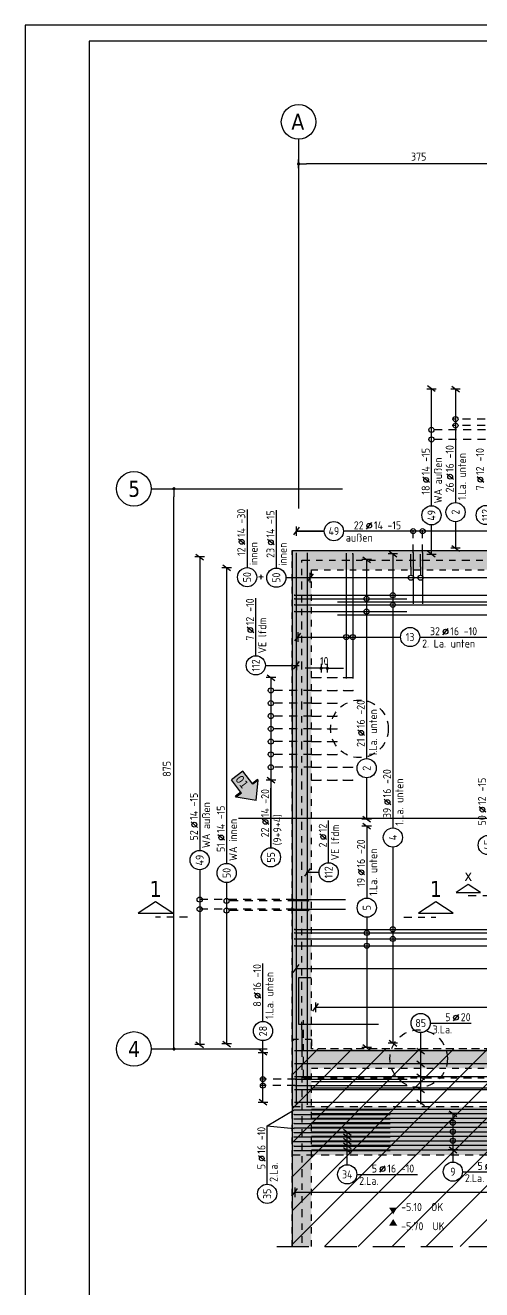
# Model space of a CAD drawing. Extents: x -45 to 98, y -32 to 51.
# Drawn here: x 0 to 7.13, y 24.8 to 44.55 of the extents above; entities that cross this region are included whole.
import ezdxf
from ezdxf.enums import TextEntityAlignment as Align

# ---------------------------------------------------------------- set-up
doc = ezdxf.new("R2010")
doc.units = 0
doc.header["$LTSCALE"] = 0.5
for name, pattern in [('AUSGEZOGEN', [1000.01, 1000, 0.01]), ('DASHDOTSMALL', [1.05, 0.5, -0.25, 0.05, -0.25]), ('DIVIDE2', [0.625, 0.25, -0.125, 0, -0.125, 0, -0.125]), ('DOT', [0.175, 0.05, -0.125]), ('GESTRICHELTX2', [1.5, 1, -0.5]), ('HIDDEN2', [0.187, 0.125, -0.062]), ('STRICHPUNKT2', [0.55, 0.25, -0.125, 0.05, -0.125]), ('VERDECKT', [0.375, 0.25, -0.125])]:
    doc.linetypes.add(name, pattern=pattern)
for name, color, linetype in [('2.UG', 7, 'Continuous'), ('ACHSEN', 7, 'Continuous'), ('AFB', 7, 'Continuous'), ('AFU', 7, 'Continuous'), ('BETON', 7, 'Continuous'), ('DRUEBER', 7, 'Continuous'), ('grau_hell', 7, 'Continuous'), ('Gründungspfähle', 7, 'Continuous'), ('HILFE', 7, 'Continuous'), ('INDEX', 7, 'Continuous'), ('koten', 7, 'Continuous'), ('MASSE', 7, 'Continuous'), ('OBJEKT', 7, 'Continuous'), ('RAHMEN', 7, 'Continuous'), ('RND', 7, 'Continuous'), ('RND-1', 7, 'Continuous'), ('SCHNITTE', 7, 'Continuous'), ('SCHRAFF', 7, 'Continuous'), ('TEXT', 7, 'Continuous'), ('VERDECKT', 7, 'Continuous'), ('Versprung oberseitig', 7, 'Continuous')]:
    doc.layers.add(name, color=color, linetype=linetype)
doc.layers.add('NOPLOT', color=7, linetype='Continuous', plot=False)
doc.styles.add('helv', font='tahoma.ttf')
doc.styles.add('txt', font='isocp.shx')
doc.dimstyles.new('DOT_I', dxfattribs={"dimscale": 0.5, "dimtxt": 0.25, "dimasz": 0.25, "dimexe": 0.1, "dimexo": 0.3, "dimgap": 0.1, "dimtad": 1, "dimdec": 3, "dimzin": 3, "dimtxsty": 'txt', "dimblk": 'DOT', "dimblk1": 'DOT', "dimblk2": 'DOT', "dimsah": 1, "dimcen": 0.1, "dimse1": 1, "dimse2": 1, "dimazin": 0, "dimtfac": 1, "dimtdec": 4, "dimtix": 1, "dimtmove": 2, "dimatfit": 3, "dimfxl": 0, "dimtvp": 1, "dimtolj": 1, "dimtzin": 0, "dimarcsym": 0})

# ---------------------------------------------------------------- blocks, each defined once
blk = doc.blocks.new('DOT')
at = {"layer": 'MASSE', "color": 7, "linetype": 'Continuous'}
for p, q in [((0, 0), (-1, 0)), ((0, 0.54), (0, -0.54))]:
    blk.add_line(p, q, dxfattribs=at)
at = {"layer": 'MASSE', "color": 7, "linetype": 'Continuous', "const_width": 0.2}
blk.add_lwpolyline([(-0.1, 0, 1), (0.1, 0, 1)], format="xyb", close=True, dxfattribs=at)
blk = doc.blocks.new('*D15')
at = {"layer": 'Defpoints', "color": 0, "linetype": 'AUSGEZOGEN', "transparency": 16777216}
for p in [(4.27, 42.386), (4.27, 42.386), (8.02, 42.386)]:
    blk.add_point(p, dxfattribs=at)
at = {"layer": 'MASSE', "color": 0, "linetype": 'AUSGEZOGEN', "lineweight": -2, "transparency": 16777216}
blk.add_line((7.895, 42.386), (4.395, 42.386), dxfattribs=at)
at = {"layer": 'MASSE', "color": 0, "linetype": 'AUSGEZOGEN', "lineweight": -2, "transparency": 16777216, "xscale": 0.125, "yscale": 0.125, "zscale": 0.125, "rotation": 180}
blk.add_blockref('DOT', (4.27, 42.386), dxfattribs=at)
at = {"layer": 'MASSE', "color": 0, "linetype": 'AUSGEZOGEN', "lineweight": -2, "transparency": 16777216, "xscale": 0.125, "yscale": 0.125, "zscale": 0.125}
blk.add_blockref('DOT', (8.02, 42.386), dxfattribs=at)
at = {"layer": 'MASSE', "color": 0, "linetype": 'AUSGEZOGEN', "transparency": 16777216, "insert": (6.145, 42.499), "char_height": 0.125, "attachment_point": 5, "style": 'txt'}
blk.add_mtext('\\A1;375', dxfattribs=at)
blk = doc.blocks.new('*D21')
at = {"layer": 'Defpoints', "color": 0, "linetype": 'AUSGEZOGEN', "transparency": 16777216}
for p in [(2.323, 37.312), (2.323, 37.312), (2.323, 28.562)]:
    blk.add_point(p, dxfattribs=at)
at = {"layer": 'MASSE', "color": 0, "linetype": 'AUSGEZOGEN', "lineweight": -2, "transparency": 16777216}
blk.add_line((2.323, 28.687), (2.323, 37.187), dxfattribs=at)
at = {"layer": 'MASSE', "color": 0, "linetype": 'AUSGEZOGEN', "lineweight": -2, "transparency": 16777216, "xscale": 0.125, "yscale": 0.125, "zscale": 0.125}
for p, rotation in [((2.323, 37.312), 90), ((2.323, 28.562), 270)]:
    blk.add_blockref('DOT', p, dxfattribs=dict(at, rotation=rotation))
at = {"layer": 'MASSE', "color": 0, "linetype": 'AUSGEZOGEN', "transparency": 16777216, "insert": (2.21, 32.937), "char_height": 0.125, "attachment_point": 5, "rotation": 90, "style": 'txt'}
blk.add_mtext('\\A1;875', dxfattribs=at)
blk = doc.blocks.new('lei_gre')
at = {"layer": 'RND', "color": 7, "linetype": 'Continuous'}
for p, q in [((-0.09, -0.12), (0.09, 0.12)), ((0, 0.15), (0, -0.15))]:
    blk.add_line(p, q, dxfattribs=at)
blk = doc.blocks.new('RND_LEI')
at = {"layer": 'RND', "color": 7, "linetype": 'Continuous'}
blk.add_line((1.022, 0.066), (1.19, 0.27), dxfattribs=at)
for centre, radius in [((0, 0), 0.3), ((1.106, 0.168), 0.075)]:
    blk.add_circle(centre, radius, dxfattribs=at)
at = {"layer": 'RND', "color": 7, "linetype": 'Continuous', "style": 'txt'}
blk.add_attdef('POSL', text='', height=0.25, dxfattribs=at).set_placement((0, 0), align=Align.MIDDLE)
blk.add_attdef('ANZ', text='', height=0.25, dxfattribs=at).set_placement((0.931, 0.057), align=Align.RIGHT)
for tag, p in [('DUM', (1.253, 0.057)), ('ABSTD', (1.674, 0.057)), ('POSTXT', (0.374, -0.327))]:
    blk.add_attdef(tag, p, '', height=0.25, dxfattribs=at)
blk = doc.blocks.new('*D45')
at = {"layer": 'Defpoints', "color": 0, "linetype": 'AUSGEZOGEN', "transparency": 16777216}
for p in [(4.62, 34.508), (4.62, 34.508), (4.72, 34.508)]:
    blk.add_point(p, dxfattribs=at)
at = {"layer": 'MASSE', "color": 0, "linetype": 'AUSGEZOGEN', "lineweight": -2, "transparency": 16777216}
for p, q in [((4.495, 34.508), (4.37, 34.508)), ((4.72, 34.508), (4.62, 34.508)), ((4.845, 34.508), (4.97, 34.508))]:
    blk.add_line(p, q, dxfattribs=at)
at = {"layer": 'MASSE', "color": 0, "linetype": 'AUSGEZOGEN', "lineweight": -2, "transparency": 16777216, "xscale": 0.125, "yscale": 0.125, "zscale": 0.125}
blk.add_blockref('DOT', (4.62, 34.508), dxfattribs=at)
at = {"layer": 'MASSE', "color": 0, "linetype": 'AUSGEZOGEN', "lineweight": -2, "transparency": 16777216, "xscale": 0.125, "yscale": 0.125, "zscale": 0.125, "rotation": 180}
blk.add_blockref('DOT', (4.72, 34.508), dxfattribs=at)
at = {"layer": 'MASSE', "color": 0, "linetype": 'AUSGEZOGEN', "transparency": 16777216, "insert": (4.67, 34.621), "char_height": 0.125, "attachment_point": 5, "style": 'txt'}
blk.add_mtext('\\A1;10', dxfattribs=at)
blk = doc.blocks.new('okrd_o')
at = {"layer": 'koten', "color": 7, "linetype": 'Continuous'}
blk.add_solid([(-0.125, 0.202), (0.125, 0.202), (0, 0)], dxfattribs=at)
at = {"layer": 'koten', "style": 'txt'}
blk.add_attdef('OKRD', (0.25, 0.1), '', height=0.25, dxfattribs=at)
blk = doc.blocks.new('okrd_u')
at = {"layer": 'koten', "color": 7, "linetype": 'Continuous'}
blk.add_solid([(-0.125, -0.202), (0.125, -0.202), (0, 0)], dxfattribs=at)
at = {"layer": 'koten', "style": 'txt'}
blk.add_attdef('OKRD', (0.25, -0.35), '', height=0.25, dxfattribs=at)
blk = doc.blocks.new('SCHN-1')
at = {"layer": 'SCHNITTE', "color": 5, "linetype": 'Continuous'}
blk.add_lwpolyline([(0.54, 0.125), (0, 0.485), (-0.54, 0.125)], close=True, dxfattribs=at)
at = {"layer": 'SCHNITTE', "color": 6, "linetype": 'Continuous', "style": 'helv'}
blk.add_attdef('SCHN-1', text='', height=0.5, dxfattribs=at).set_placement((0, 0.635), align=Align.CENTER)
blk = doc.blocks.new('A0-38-5')
at = {"layer": 'RAHMEN'}
for p, q in [((156.9, 89.1), (0, 89.1)), ((0, 89.1), (0, 0))]:
    blk.add_line(p, q, dxfattribs=at)
at = {"layer": 'RAHMEN', "color": 5}
for p, q in [((156.4, 88.6), (2, 88.6)), ((2, 88.6), (2, 0.5))]:
    blk.add_line(p, q, dxfattribs=at)
blk = doc.blocks.new('SCHN-2')
at = {"layer": 'SCHNITTE', "color": 6, "linetype": 'Continuous'}
blk.add_lwpolyline([(0.378, 0.088), (0, 0.34), (-0.378, 0.088)], close=True, dxfattribs=at)
at = {"layer": 'SCHNITTE', "color": 1, "linetype": 'DASHDOTSMALL', "style": 'helv'}
blk.add_attdef('SCHN-2', text='', height=0.35, dxfattribs=at).set_placement((0, 0.45), align=Align.CENTER)
blk = doc.blocks.new('hin_ind5')
at = {"layer": 'grau_hell', "linetype": 'AUSGEZOGEN'}
h = blk.add_hatch(color=9, dxfattribs=at)
h.dxf.hatch_style = 2
h.paths.add_polyline_path([(0, 0), (0.619, -0.577), (0.619, -0.3), (1.306, -0.3), (1.306, 0.3), (0.619, 0.3), (0.619, 0.577)])
h.paths.add_polyline_path([(0.34, -0.274), (1.311, -0.274), (1.311, 0.274), (0.34, 0.274)], flags=9)
at = {"layer": 'OBJEKT', "linetype": 'AUSGEZOGEN'}
for points in [[(0.619, 0.3), (0.66, 0.3), (0.66, 0.577), (0.619, 0.577)], [(0.619, -0.577), (0.66, -0.577), (0.66, -0.3), (0.619, -0.3)]]:
    blk.add_hatch(color=1, dxfattribs=at).paths.add_polyline_path(points)
at = {"layer": 'OBJEKT', "color": 1, "linetype": 'AUSGEZOGEN'}
for p, q in [((0, 0), (0.619, 0.577)), ((0.619, 0.577), (0.619, 0.3)), ((0.619, 0.577), (0.66, 0.577)), ((0.66, 0.577), (0.66, 0.3)), ((0, 0), (0.619, -0.577)), ((0.619, 0.3), (1.306, 0.3)), ((1.306, 0.3), (1.306, -0.3)), ((0.619, -0.3), (0.619, -0.577)), ((0.619, -0.3), (1.306, -0.3)), ((0.66, -0.3), (0.66, -0.577))]:
    blk.add_line(p, q, dxfattribs=at)
at = {"layer": 'OBJEKT', "color": 7, "linetype": 'AUSGEZOGEN'}
blk.add_line((0.619, -0.577), (0.66, -0.577), dxfattribs=at)
at = {"layer": 'INDEX', "color": 1, "linetype": 'Continuous', "style": 'helv'}
blk.add_attdef('INDEX', text='', height=0.35, rotation=360, dxfattribs=at).set_placement((1.259, 0), align=Align.MIDDLE_RIGHT)

msp = doc.modelspace()

# ---------------------------------------------------------------- hatches: boundary and pattern name
at = {"layer": 'DRUEBER', "linetype": 'AUSGEZOGEN'}
h = msp.add_hatch(dxfattribs=at)
h.set_pattern_fill('ANSI31', color=8, scale=3, style=0, double=1)
h.set_pattern_definition([(45, (-74.4147, 568.46895), (-0.26516504, 0.26516504), [])])
h.paths.add_polyline_path([(4.1702, 25.4783), (7.8952, 25.4783), (7.8952, 28.5624), (4.4702, 28.5624), (4.4702, 28.7124), (4.1702, 28.7124)])
at = {"layer": 'grau_hell'}
h = msp.add_hatch(color=9, dxfattribs=at)
h.paths.add_polyline_path([(40.9252, 26.9074), (40.1702, 27.6624), (4.1702, 27.6624), (4.1702, 26.9074)])
h.paths.add_polyline_path([(40.1702, 27.6624), (40.9252, 26.9074), (40.9252, 28.5624), (40.1702, 28.5624)])
at = {"layer": 'SCHRAFF', "linetype": 'AUSGEZOGEN'}
h = msp.add_hatch(dxfattribs=at)
h.set_pattern_fill('DOTS', scale=0.05, double=1)
h.set_pattern_definition([(0, (-1.49329, 1.68888), (0.0396875, 0.079375), [0, -0.079375])])
h.paths.add_polyline_path([(8.1452, 36.9874), (8.8102, 36.9874), (8.8102, 37.2874), (7.6802, 37.2874), (7.6802, 38.6474), (15.1502, 38.6474), (15.1502, 37.2874), (14.9502, 37.2874), (14.9502, 36.9874), (17.5702, 36.9874), (17.5702, 33.9874), (17.8202, 33.9874), (17.8202, 36.9874), (24.1202, 36.9874), (24.1202, 33.9974), (24.3702, 33.9974), (24.3702, 36.9874), (26.9202, 36.9874), (26.9202, 38.7074), (26.6702, 38.7074), (26.6702, 37.2874), (22.2902, 37.2874), (22.2902, 40.0624), (26.6702, 40.0624), (26.6702, 39.8424), (26.9202, 39.8424), (26.9202, 40.0624), (29.1452, 40.0624), (29.1452, 39.0124), (29.3952, 39.0124), (29.3952, 40.0624), (37.9202, 40.0624), (37.9202, 37.2874), (29.3952, 37.2874), (29.3952, 37.8774), (29.1452, 37.8774), (29.1452, 36.9874), (31.6452, 36.9874), (31.6452, 36.8024), (31.8952, 36.8024), (31.8952, 36.9874), (39.8702, 36.9874), (39.8702, 28.5624), (31.8952, 28.5624), (31.8952, 33.7124), (31.6452, 33.7124), (31.6452, 28.5624), (29.3952, 28.5624), (29.3952, 29.0124), (29.1452, 29.0124), (29.1452, 25.4783), (29.3952, 25.4783), (29.3952, 28.2624), (36.6452, 28.2624), (36.6452, 25.4783), (36.8952, 25.4783), (36.8952, 28.2624), (39.1452, 28.2624), (39.1452, 25.4783), (39.3952, 25.4783), (39.3952, 28.2624), (42.8702, 28.2624), (42.8702, 25.4783), (43.1702, 25.4783), (43.1702, 28.5624), (40.1702, 28.5624), (40.1702, 40.3624), (21.9902, 40.3624), (21.9902, 37.2874), (15.4502, 37.2874), (15.4502, 38.9474), (7.3802, 38.9474), (7.3802, 36.3474), (4.1702, 36.3474), (4.1702, 25.4783), (4.4702, 25.4783), (4.4702, 28.2624), (7.8952, 28.2624), (7.8952, 25.4783), (8.1452, 25.4783), (8.1452, 29.2374), (7.8952, 29.2374), (7.8952, 28.5624), (4.4702, 28.5624), (4.4702, 36.0474), (7.8952, 36.0474), (7.8952, 34.9724), (8.1452, 34.9724)])
h.paths.add_polyline_path([(38.2202, 37.2874), (38.2202, 40.0624), (39.8702, 40.0624), (39.8702, 37.2874)], flags=16)

# ---------------------------------------------------------------- linework, layer by layer
at = {"layer": '2.UG', "color": 7, "linetype": 'DOT'}
msp.add_line((4.4702, 36.0474), (7.8952, 36.0474), dxfattribs=at)
for points in [[(4.1702, 36.3474), (7.3802, 36.3474)], [(4.1702, 25.4783), (4.1702, 36.3474)], [(8.1452, 25.4783), (8.1452, 29.2374), (7.8952, 29.2374), (7.8952, 28.5624), (4.4702, 28.5624), (4.4702, 36.0474)], [(4.4702, 25.4783), (4.4702, 28.2624), (7.8952, 28.2624), (7.8952, 25.4783)]]:
    msp.add_lwpolyline(points, dxfattribs=at)
at = {"layer": 'ACHSEN', "color": 140, "linetype": 'AUSGEZOGEN'}
for p, q in [((4.2702, 42.7715), (4.2702, 40.3055)), ((1.9679, 37.3124), (3.777, 37.3124)), ((1.9679, 28.5624), (3.777, 28.5624))]:
    msp.add_line(p, q, dxfattribs=at)
at = {"layer": 'ACHSEN', "color": 7, "linetype": 'AUSGEZOGEN'}
for centre in [(4.2702, 43.042), (1.6974, 37.3124), (1.6974, 28.5624)]:
    msp.add_circle(centre, 0.2705, dxfattribs=at)
at = {"layer": 'AFB', "color": 1, "linetype": 'DIVIDE2'}
for p, q in [((4.3202, 36.1974), (7.5302, 36.1974)), ((4.3202, 28.8624), (4.3202, 36.1974)), ((4.3452, 28.1124), (4.3452, 29.0124)), ((4.3202, 28.5624), (4.3202, 25.4783)), ((4.3452, 28.1124), (39.9952, 28.1124))]:
    msp.add_line(p, q, dxfattribs=at)
at = {"layer": 'AFU', "color": 1, "linetype": 'AUSGEZOGEN'}
msp.add_line((4.3202, 28.8624), (4.3202, 28.5624), dxfattribs=at)
at = {"layer": 'BETON', "color": 6, "linetype": 'AUSGEZOGEN'}
for q in [(4.1702, 25.4783), (7.3802, 36.3474)]:
    msp.add_line((4.1702, 36.3474), q, dxfattribs=at)
at = {"layer": 'Gründungspfähle', "color": 171, "linetype": 'VERDECKT'}
for centre in [(5.2202, 33.5624), (6.1452, 28.4124)]:
    msp.add_circle(centre, 0.45, dxfattribs=at)
at = {"layer": 'HILFE', "color": 102, "linetype": 'GESTRICHELTX2'}
msp.add_line((3.9306, 25.4783), (43.9156, 25.4783), dxfattribs=at)
at = {"layer": 'NOPLOT', "color": 191, "linetype": 'AUSGEZOGEN'}
for p, q in [((4.2702, 40.3055), (4.2702, 37.0022)), ((3.777, 37.3124), (4.9546, 37.3124)), ((17.9054, 32.1624), (3.3329, 32.1624))]:
    msp.add_line(p, q, dxfattribs=at)
at = {"layer": 'NOPLOT', "color": 191, "linetype": 'Continuous'}
msp.add_lwpolyline([(4.4667, 29.6716), (4.2667, 29.6716), (4.2667, 28.9516), (5.5167, 28.9516)], dxfattribs=at)
at = {"layer": 'RND', "color": 7, "linetype": 'AUSGEZOGEN'}
for p, q in [((6.3453, 37.0468), (6.3453, 38.8745)), ((6.7209, 38.8696), (6.7209, 37.0968)), ((3.4649, 36.9867), (3.4649, 36.0805)), ((3.9213, 36.9787), (3.9213, 36.0725)), ((6.3453, 36.2896), (6.3453, 36.7468)), ((6.7209, 36.7968), (6.7209, 36.382)), ((4.2356, 36.6497), (4.6703, 36.6497)), ((4.6703, 36.6497), (4.2356, 36.6497)), ((7.4532, 36.6497), (4.9703, 36.6497)), ((2.7245, 36.2464), (2.7245, 31.6628)), ((5.332, 36.2052), (5.332, 33.0967)), ((5.742, 36.2937), (5.742, 32.0149)), ((3.1452, 36.0785), (3.1452, 31.4617)), ((4.4505, 35.9225), (4.0713, 35.9225)), ((7.8149, 35.9225), (4.4505, 35.9225)), ((3.6011, 34.7032), (3.6011, 35.6045)), ((4.2572, 34.9958), (5.8622, 34.9958)), ((6.1622, 34.9958), (7.3439, 34.9958)), ((3.8366, 34.3624), (3.8366, 32.7624)), ((5.332, 32.7967), (5.332, 32.1527)), ((3.8366, 32.7624), (3.8366, 31.7057)), ((3.8366, 31.7057), (3.8366, 32.637)), ((4.7383, 31.4712), (4.7383, 32.1312)), ((5.3344, 32.0446), (5.3344, 30.9193)), ((5.742, 31.7149), (5.742, 28.6529)), ((2.7245, 31.3628), (2.7245, 28.6314)), ((3.1452, 31.1617), (3.1452, 28.6414)), ((5.3344, 30.6193), (5.3344, 28.5852)), ((3.713, 28.9925), (3.713, 29.8987)), ((4.2317, 29.8195), (8.2095, 29.8195)), ((4.5346, 29.2143), (11.5677, 29.2143)), ((6.3263, 28.968), (6.9663, 28.968)), ((3.713, 28.5088), (3.713, 28.6925)), ((3.713, 27.7302), (3.713, 28.5088)), ((6.6802, 27.5533), (6.6802, 26.9876)), ((3.7785, 26.4502), (3.7785, 27.3626)), ((6.6802, 26.9876), (6.6802, 26.7961)), ((5.179, 26.6042), (6.1295, 26.6042)), ((6.8302, 26.6461), (7.7614, 26.6461)), ((4.2098, 26.3251), (10.9734, 26.3251))]:
    msp.add_line(p, q, dxfattribs=at)
at = {"layer": 'RND', "color": 102, "linetype": 'VERDECKT'}
for p, q in [((7.4074, 38.3995), (6.6709, 38.3995)), ((7.4129, 38.2316), (6.2953, 38.2316)), ((7.4074, 38.2995), (6.6709, 38.2995)), ((7.4129, 38.0816), (6.2953, 38.0816)), ((6.0576, 36.3148), (6.0576, 36.6997)), ((6.2076, 36.3148), (6.2076, 36.6997)), ((6.0254, 36.0899), (6.0254, 35.8725)), ((6.1754, 36.0899), (6.1754, 35.8725)), ((4.4702, 34.1624), (3.7866, 34.1624)), ((4.4702, 33.9624), (3.7866, 33.9624)), ((4.4702, 33.7624), (3.7866, 33.7624)), ((4.4702, 33.5624), (3.7866, 33.5624)), ((4.4702, 33.3624), (3.7866, 33.3624)), ((4.4702, 33.1624), (3.7866, 33.1624)), ((4.4752, 32.9624), (3.7866, 32.9624)), ((4.2029, 30.896), (2.6745, 30.896)), ((4.2277, 30.8741), (3.0952, 30.8741)), ((4.2029, 30.746), (2.6745, 30.746)), ((4.2277, 30.7241), (3.0952, 30.7241)), ((4.2198, 28.0908), (3.663, 28.0908)), ((4.2148, 27.9908), (3.663, 27.9908))]:
    msp.add_line(p, q, dxfattribs=at)
at = {"layer": 'RND', "color": 102, "linetype": 'AUSGEZOGEN'}
for p, q in [((3.7511, 34.5532), (4.2763, 34.5532)), ((4.5883, 31.3212), (4.3881, 31.3212)), ((6.1763, 28.818), (6.1763, 27.7006)), ((3.7785, 27.3626), (4.2016, 27.6106)), ((3.7785, 27.3626), (4.2016, 27.3203)), ((5.029, 26.7542), (5.029, 27.2616))]:
    msp.add_line(p, q, dxfattribs=at)
at = {"layer": 'RND', "color": 1, "linetype": 'AUSGEZOGEN'}
for points in [[(4.2364, 27.6898), (4.2364, 36.3087)], [(4.407, 27.6898), (4.407, 36.3087)], [(5.0152, 36.2974), (5.0152, 34.3474)], [(5.1152, 36.2974), (5.1152, 34.3474)], [(6.0254, 36.0899), (6.0254, 36.2899)], [(6.0576, 36.3148), (6.0576, 35.5148)], [(6.1754, 36.0899), (6.1754, 36.2899)], [(6.2076, 36.3148), (6.2076, 35.5148)], [(4.2103, 35.5929), (5.9603, 35.5929)], [(4.8748, 35.5453), (16.8748, 35.5453)], [(4.2103, 35.3929), (5.9603, 35.3929)], [(4.8748, 35.3453), (16.8748, 35.3453)], [(4.4702, 34.3624), (4.6202, 34.3624)], [(4.7202, 34.3624), (4.8702, 34.3624)], [(4.9702, 34.3624), (5.1202, 34.3624)], [(4.4702, 34.1624), (4.6202, 34.1624)], [(4.7202, 34.1624), (4.8702, 34.1624)], [(4.9702, 34.1624), (5.1202, 34.1624)], [(4.4702, 33.9624), (4.6202, 33.9624)], [(4.7202, 33.9624), (4.8702, 33.9624)], [(4.4702, 33.7624), (4.6202, 33.7624)], [(4.7202, 33.7624), (4.8702, 33.7624)], [(4.4702, 33.5624), (4.6202, 33.5624)], [(4.7202, 33.5624), (4.8702, 33.5624)], [(4.4702, 33.3624), (4.6202, 33.3624)], [(4.7202, 33.3624), (4.8702, 33.3624)], [(4.4702, 33.1624), (4.6202, 33.1624)], [(4.7202, 33.1624), (4.8702, 33.1624)], [(4.4702, 32.9624), (4.6202, 32.9624)], [(4.7202, 32.9624), (4.8702, 32.9624)], [(4.9652, 32.9624), (5.1152, 32.9624)], [(4.4702, 32.7624), (4.6202, 32.7624)], [(4.7202, 32.7624), (4.8702, 32.7624)], [(4.9652, 32.7624), (5.1152, 32.7624)], [(4.2029, 30.896), (5.0029, 30.896)], [(4.4277, 30.8741), (4.2277, 30.8741)], [(4.2029, 30.746), (5.0029, 30.746)], [(4.4277, 30.7241), (4.2277, 30.7241)], [(4.2103, 30.3745), (13.8603, 30.3745)], [(4.2103, 30.1745), (13.8603, 30.1745)], [(10.8565, 28.5323), (4.2065, 28.5323)], [(10.8565, 28.3303), (4.2065, 28.3303)], [(10.8565, 28.1284), (4.2065, 28.1284)], [(4.2148, 28.0908), (5.9648, 28.0908)], [(4.4702, 28.0569), (19.1702, 28.0569)], [(10.8565, 27.9265), (4.2065, 27.9265)], [(4.2148, 27.9908), (5.9648, 27.9908)], [(4.4702, 27.9569), (19.1702, 27.9569)], [(10.8565, 27.7245), (4.2065, 27.7245)], [(4.1986, 27.6122), (5.6986, 27.6122)], [(4.1986, 27.5415), (5.6986, 27.5415)], [(4.1986, 27.4708), (5.6986, 27.4708)], [(4.4702, 27.624), (16.4702, 27.624)], [(4.4702, 27.4825), (16.4702, 27.4825)], [(4.1986, 27.4001), (5.6986, 27.4001)], [(4.1986, 27.3294), (5.6986, 27.3294)], [(4.1986, 27.2587), (5.6986, 27.2587)], [(4.4702, 27.3411), (16.4702, 27.3411)], [(4.1986, 27.188), (5.6986, 27.188)], [(4.1986, 27.1173), (5.6986, 27.1173)], [(4.4702, 27.1997), (16.4702, 27.1997)], [(4.4702, 27.0583), (16.4702, 27.0583)], [(4.1986, 27.0466), (5.6986, 27.0466)], [(4.1986, 26.9759), (5.6986, 26.9759)]]:
    msp.add_lwpolyline(points, dxfattribs=at)
at = {"layer": 'RND', "color": 7, "linetype": 'AUSGEZOGEN'}
for points, const_width in [([(5.0089, 36.2974, 1), (5.0214, 36.2974, 1)], 0.0125), ([(5.1089, 36.2974, 1), (5.1214, 36.2974, 1)], 0.0125), ([(6.0576, 36.3198, 1), (6.0576, 36.3098, 1)], 0.01), ([(6.2076, 36.3198, 1), (6.2076, 36.3098, 1)], 0.01), ([(6.0254, 36.0949, 1), (6.0254, 36.0849, 1)], 0.01), ([(6.1754, 36.0949, 1), (6.1754, 36.0849, 1)], 0.01), ([(4.2016, 35.6493, 1), (4.2141, 35.6493, 1)], 0.0125), ([(4.204, 35.5929, 1), (4.2165, 35.5929, 1)], 0.0125), ([(4.2016, 35.4993, 1), (4.2141, 35.4993, 1)], 0.0125), ([(4.204, 35.3929, 1), (4.2165, 35.3929, 1)], 0.0125), ([(4.4652, 34.3624, 1), (4.4752, 34.3624, 1)], 0.01), ([(4.6152, 34.3624, 1), (4.6252, 34.3624, 1)], 0.01), ([(4.7152, 34.3624, 1), (4.7252, 34.3624, 1)], 0.01), ([(4.8652, 34.3624, 1), (4.8752, 34.3624, 1)], 0.01), ([(4.9652, 34.3624, 1), (4.9752, 34.3624, 1)], 0.01), ([(5.1152, 34.3624, 1), (5.1252, 34.3624, 1)], 0.01), ([(4.4652, 34.1624, 1), (4.4752, 34.1624, 1)], 0.01), ([(4.6152, 34.1624, 1), (4.6252, 34.1624, 1)], 0.01), ([(4.7152, 34.1624, 1), (4.7252, 34.1624, 1)], 0.01), ([(4.8652, 34.1624, 1), (4.8752, 34.1624, 1)], 0.01), ([(4.9652, 34.1624, 1), (4.9752, 34.1624, 1)], 0.01), ([(5.1152, 34.1624, 1), (5.1252, 34.1624, 1)], 0.01), ([(4.4652, 33.9624, 1), (4.4752, 33.9624, 1)], 0.01), ([(4.6152, 33.9624, 1), (4.6252, 33.9624, 1)], 0.01), ([(4.7152, 33.9624, 1), (4.7252, 33.9624, 1)], 0.01), ([(4.8652, 33.9624, 1), (4.8752, 33.9624, 1)], 0.01), ([(4.4652, 33.7624, 1), (4.4752, 33.7624, 1)], 0.01), ([(4.6152, 33.7624, 1), (4.6252, 33.7624, 1)], 0.01), ([(4.7152, 33.7624, 1), (4.7252, 33.7624, 1)], 0.01), ([(4.8652, 33.7624, 1), (4.8752, 33.7624, 1)], 0.01), ([(4.4652, 33.5624, 1), (4.4752, 33.5624, 1)], 0.01), ([(4.6152, 33.5624, 1), (4.6252, 33.5624, 1)], 0.01), ([(4.7152, 33.5624, 1), (4.7252, 33.5624, 1)], 0.01), ([(4.8652, 33.5624, 1), (4.8752, 33.5624, 1)], 0.01), ([(4.4652, 33.3624, 1), (4.4752, 33.3624, 1)], 0.01), ([(4.6152, 33.3624, 1), (4.6252, 33.3624, 1)], 0.01), ([(4.7152, 33.3624, 1), (4.7252, 33.3624, 1)], 0.01), ([(4.8652, 33.3624, 1), (4.8752, 33.3624, 1)], 0.01), ([(4.4652, 33.1624, 1), (4.4752, 33.1624, 1)], 0.01), ([(4.6152, 33.1624, 1), (4.6252, 33.1624, 1)], 0.01), ([(4.7152, 33.1624, 1), (4.7252, 33.1624, 1)], 0.01), ([(4.8652, 33.1624, 1), (4.8752, 33.1624, 1)], 0.01), ([(4.4652, 32.9624, 1), (4.4752, 32.9624, 1)], 0.01), ([(4.6152, 32.9624, 1), (4.6252, 32.9624, 1)], 0.01), ([(4.7152, 32.9624, 1), (4.7252, 32.9624, 1)], 0.01), ([(4.8652, 32.9624, 1), (4.8752, 32.9624, 1)], 0.01), ([(4.9602, 32.9624, 1), (4.9702, 32.9624, 1)], 0.01), ([(5.1102, 32.9624, 1), (5.1202, 32.9624, 1)], 0.01), ([(4.4652, 32.7624, 1), (4.4752, 32.7624, 1)], 0.01), ([(4.6152, 32.7624, 1), (4.6252, 32.7624, 1)], 0.01), ([(4.7152, 32.7624, 1), (4.7252, 32.7624, 1)], 0.01), ([(4.8652, 32.7624, 1), (4.8752, 32.7624, 1)], 0.01), ([(4.9602, 32.7624, 1), (4.9702, 32.7624, 1)], 0.01), ([(5.1102, 32.7624, 1), (5.1202, 32.7624, 1)], 0.01), ([(4.1979, 30.896, 1), (4.2079, 30.896, 1)], 0.01), ([(4.4227, 30.8741, 1), (4.4327, 30.8741, 1)], 0.01), ([(4.1979, 30.746, 1), (4.2079, 30.746, 1)], 0.01), ([(4.4227, 30.7241, 1), (4.4327, 30.7241, 1)], 0.01), ([(4.2016, 30.4309, 1), (4.2141, 30.4309, 1)], 0.0125), ([(4.2016, 30.2809, 1), (4.2141, 30.2809, 1)], 0.0125), ([(4.204, 30.3745, 1), (4.2165, 30.3745, 1)], 0.0125), ([(4.204, 30.1745, 1), (4.2165, 30.1745, 1)], 0.0125), ([(4.2098, 28.0908, 1), (4.2198, 28.0908, 1)], 0.01), ([(4.2098, 27.9908, 1), (4.2198, 27.9908, 1)], 0.01), ([(4.1936, 27.6122, 1), (4.2036, 27.6122, 1)], 0.01), ([(4.1936, 27.5415, 1), (4.2036, 27.5415, 1)], 0.01), ([(4.1936, 27.4708, 1), (4.2036, 27.4708, 1)], 0.01), ([(4.1936, 27.4001, 1), (4.2036, 27.4001, 1)], 0.01), ([(4.1936, 27.3294, 1), (4.2036, 27.3294, 1)], 0.01), ([(4.1936, 27.2587, 1), (4.2036, 27.2587, 1)], 0.01), ([(4.1936, 27.188, 1), (4.2036, 27.188, 1)], 0.01), ([(4.1936, 27.1173, 1), (4.2036, 27.1173, 1)], 0.01), ([(4.1936, 27.0466, 1), (4.2036, 27.0466, 1)], 0.01), ([(4.1936, 26.9759, 1), (4.2036, 26.9759, 1)], 0.01)]:
    msp.add_lwpolyline(points, format="xyb", close=True, dxfattribs=dict(at, const_width=const_width))
for points in [[(4.4702, 27.5533), (13.2202, 27.5533)], [(4.4702, 27.4118), (13.2202, 27.4118)], [(4.4702, 27.2704), (13.2202, 27.2704)], [(4.4702, 27.129), (13.2202, 27.129)], [(4.4702, 26.9876), (13.2202, 26.9876)]]:
    msp.add_lwpolyline(points, dxfattribs=at)
for centre in [(6.7209, 38.3995), (6.7209, 38.2995), (6.3453, 38.2316), (6.3453, 38.0816), (6.0576, 36.6497), (6.2076, 36.6497), (6.0254, 35.9225), (6.1754, 35.9225), (5.332, 35.5929), (5.742, 35.6493), (5.332, 35.3929), (5.742, 35.4993), (5.0152, 34.9958), (5.1152, 34.9958), (3.8366, 34.1624), (3.8366, 33.9624), (3.8366, 33.7624), (3.8366, 33.5624), (3.8366, 33.3624), (3.8366, 33.1624), (3.8366, 32.9624), (2.7245, 30.896), (3.1452, 30.8741), (2.7245, 30.746), (3.1452, 30.7241), (5.3344, 30.3745), (5.742, 30.4309), (5.3344, 30.1745), (5.742, 30.2809), (3.713, 28.0908), (3.713, 27.9908), (6.6802, 27.4118), (6.6802, 27.2704), (6.6802, 27.129)]:
    msp.add_circle(centre, 0.04, dxfattribs=at)
at = {"layer": 'RND-1', "color": 7, "linetype": 'AUSGEZOGEN'}
for points in [[(4.2079, 35.6493), (9.2079, 35.6493)], [(4.2079, 35.4993), (9.2079, 35.4993)], [(4.2079, 30.4309), (9.2079, 30.4309)], [(4.2079, 30.2809), (9.2079, 30.2809)]]:
    msp.add_lwpolyline(points, dxfattribs=at)
at = {"layer": 'SCHNITTE', "color": 6, "linetype": 'STRICHPUNKT2'}
msp.add_line((6.9208, 30.9619), (7.4208, 30.9619), dxfattribs=at)
at = {"layer": 'SCHNITTE', "color": 5, "linetype": 'STRICHPUNKT2'}
for p, q in [((2.5356, 30.6196), (2.0356, 30.6196)), ((5.9141, 30.6196), (6.4141, 30.6196))]:
    msp.add_line(p, q, dxfattribs=at)
at = {"layer": 'VERDECKT', "color": 7, "linetype": 'VERDECKT'}
for p, q in [((4.1702, 27.6624), (40.1702, 27.6624)), ((4.1702, 26.9074), (40.9252, 26.9074))]:
    msp.add_line(p, q, dxfattribs=at)
at = {"layer": 'Versprung oberseitig', "color": 1, "linetype": 'HIDDEN2'}
for p, q in [((4.4702, 28.7124), (4.1702, 28.7124)), ((4.4702, 28.7124), (4.4702, 28.5624)), ((17.8702, 28.5624), (4.4702, 28.5624))]:
    msp.add_line(p, q, dxfattribs=at)

# ---------------------------------------------------------------- block references
at = {"layer": 'koten', "color": 6, "linetype": 'AUSGEZOGEN', "xscale": 0.5, "yscale": 0.5, "zscale": 0.5}
for name, p, values in [('okrd_o', (5.747, 25.9815), {'OKRD': '-5.10  OK'}), ('okrd_u', (5.747, 25.9065), {'OKRD': '-5.70  UK'})]:
    msp.add_blockref(name, p, dxfattribs=at).add_auto_attribs(values)
at = {"layer": 'RAHMEN', "color": 102, "xscale": 0.5, "yscale": 0.5, "zscale": 0.5}
msp.add_blockref('A0-38-5', (0, 0), dxfattribs=at)
at = {"layer": 'RND', "color": 7, "linetype": 'AUSGEZOGEN', "xscale": 0.5, "yscale": 0.5, "zscale": 0.5}
for p, rotation in [((6.3453, 38.8745), 90), ((6.7209, 38.8696), 270), ((4.2356, 36.6497), 180), ((5.742, 36.2937), 270), ((6.7209, 36.382), 270), ((2.7245, 36.2464), 270), ((5.332, 36.2052), 270), ((6.3453, 36.2896), 90), ((3.1452, 36.0785), 270), ((4.4505, 35.9225), 180), ((3.8366, 34.3624), 270), ((3.8366, 32.7624), 270), ((5.332, 32.1527), 270), ((5.3344, 32.0446), 270), ((2.7245, 28.6314), 270), ((3.1452, 28.6414), 270), ((5.742, 28.6529), 270), ((3.713, 28.5088), 90), ((5.3344, 28.5852), 270), ((3.713, 27.7302), 90), ((6.6802, 27.5533), 270), ((6.6802, 26.9876), 270)]:
    msp.add_blockref('lei_gre', p, dxfattribs=dict(at, rotation=rotation))
at = {"layer": 'RND', "color": 7, "linetype": 'AUSGEZOGEN', "xscale": 0.5, "yscale": 0.5, "zscale": 0.5, "rotation": 90}
for p, values in [((6.3453, 36.8968), {'POSL': '49', 'DUM': '14', 'ANZ': '18', 'ABSTD': '-15', 'POSTXT': 'WA außen'}), ((6.7209, 36.9468), {'POSL': '2', 'DUM': '16', 'ANZ': '26', 'ABSTD': '-10', 'POSTXT': '1.La. unten'}), ((7.1942, 36.901), {'POSL': '112', 'DUM': '12', 'ANZ': '7', 'ABSTD': '-10', 'POSTXT': 'VE lfdm'}), ((3.4649, 35.9305), {'POSL': '50', 'DUM': '14', 'ANZ': '12', 'ABSTD': '-30', 'POSTXT': 'innen'}), ((3.9213, 35.9225), {'POSL': '50', 'DUM': '14', 'ANZ': '23', 'ABSTD': '-15', 'POSTXT': 'innen'}), ((3.6011, 34.5532), {'POSL': '112', 'DUM': '12', 'ANZ': '7', 'ABSTD': '-10', 'POSTXT': 'VE lfdm'}), ((5.332, 32.9467), {'POSL': '2', 'DUM': '16', 'ANZ': '21', 'ABSTD': '-20', 'POSTXT': '1.La. unten'}), ((5.742, 31.8649), {'POSL': '4', 'DUM': '16', 'ANZ': '39', 'ABSTD': '-20', 'POSTXT': '1.La. unten'}), ((7.2256, 31.7475), {'POSL': '45', 'DUM': '12', 'ANZ': '50', 'ABSTD': '-15'}), ((3.8366, 31.5557), {'POSL': '55', 'DUM': '14', 'ANZ': '22', 'ABSTD': '-20', 'POSTXT': '(9+9+4)'}), ((2.7245, 31.5128), {'POSL': '49', 'DUM': '14', 'ANZ': '52', 'ABSTD': '-15', 'POSTXT': 'WA außen'}), ((3.1452, 31.3117), {'POSL': '50', 'DUM': '14', 'ANZ': '51', 'ABSTD': '-15', 'POSTXT': 'WA innen'}), ((4.7383, 31.3212), {'POSL': '112', 'DUM': '12', 'ANZ': '2', 'POSTXT': 'VE lfdm'}), ((5.3344, 30.7693), {'POSL': '5', 'DUM': '16', 'ANZ': '19', 'ABSTD': '-20', 'POSTXT': '1.La. unten'}), ((3.713, 28.8425), {'POSL': '28', 'DUM': '16', 'ANZ': '8', 'ABSTD': '-10', 'POSTXT': '1.La. unten '}), ((3.7785, 26.3002), {'POSL': '35', 'DUM': '16', 'ANZ': '5', 'ABSTD': '-10', 'POSTXT': '2.La.'})]:
    msp.add_blockref('RND_LEI', p, dxfattribs=at).add_auto_attribs(values)
at = {"layer": 'RND', "color": 7, "linetype": 'AUSGEZOGEN', "xscale": 0.5, "yscale": 0.5, "zscale": 0.5}
for p, values in [((4.8203, 36.6497), {'POSL': '49', 'DUM': '14', 'ANZ': '22', 'ABSTD': '-15', 'POSTXT': 'außen'}), ((6.0122, 34.9958), {'POSL': '13', 'DUM': '16', 'ANZ': '32', 'ABSTD': '-10', 'POSTXT': '2. La. unten'}), ((6.1763, 28.968), {'POSL': '85', 'DUM': '20', 'ANZ': '5', 'POSTXT': '3.La.'}), ((5.029, 26.6042), {'POSL': '34', 'DUM': '16', 'ANZ': '5', 'ABSTD': '-10', 'POSTXT': '2.La.'}), ((6.6802, 26.6461), {'POSL': '9', 'DUM': '16', 'ANZ': '5', 'ABSTD': '-20', 'POSTXT': '2.La.'})]:
    msp.add_blockref('RND_LEI', p, dxfattribs=at).add_auto_attribs(values)
for p in [(4.2572, 34.9958), (4.2317, 29.8195), (4.5346, 29.2143), (4.2098, 26.3251)]:
    msp.add_blockref('lei_gre', p, dxfattribs=at)
at = {"layer": 'RND', "color": 102, "linetype": 'AUSGEZOGEN', "xscale": 0.5, "yscale": 0.5, "zscale": 0.5}
msp.add_blockref('lei_gre', (4.2364, 34.5532), dxfattribs=at)
for p, rotation in [((4.407, 31.3212), 180), ((6.1763, 28.5323), 270), ((6.1763, 28.3303), 270), ((6.1763, 28.1284), 270), ((6.1763, 27.9265), 270), ((6.1763, 27.7245), 270), ((5.029, 27.2587), 90), ((5.029, 27.188), 90), ((5.029, 27.1173), 90), ((5.029, 27.0466), 90), ((5.029, 26.9759), 90)]:
    msp.add_blockref('lei_gre', p, dxfattribs=dict(at, rotation=rotation))
at = {"layer": 'SCHNITTE', "color": 6, "linetype": 'STRICHPUNKT2', "xscale": 0.5, "yscale": 0.5, "zscale": 0.5}
msp.add_blockref('SCHN-2', (6.9208, 30.9619), dxfattribs=at).add_auto_attribs({'SCHN-2': 'x'})
at = {"layer": 'SCHNITTE', "color": 5, "linetype": 'STRICHPUNKT2', "xscale": 0.5, "yscale": 0.5, "zscale": 0.5}
for p in [(2.0356, 30.6196), (6.4141, 30.6196)]:
    msp.add_blockref('SCHN-1', p, dxfattribs=at).add_auto_attribs({'SCHN-1': '1'})
at = {"layer": 'TEXT', "color": 1, "linetype": 'AUSGEZOGEN'}
ref = msp.add_blockref('hin_ind5', (3.6085, 32.4432), dxfattribs=dict(at, xscale=-0.375, yscale=0.375, zscale=0.375, rotation=307.3830197388209))
ref.add_attrib('INDEX', '01', dxfattribs={"layer": 'INDEX', "color": 1, "linetype": 'Continuous', "height": 0.13125, "rotation": 307.38302, "style": 'helv'}).set_placement((3.4459, 32.656), align=Align.MIDDLE_RIGHT)

# ---------------------------------------------------------------- texts
at = {"layer": 'ACHSEN', "color": 6, "linetype": 'AUSGEZOGEN', "style": 'helv'}
for s, p in [('A', (4.1562, 42.9176)), ('5', (1.6068, 37.1862)), ('4', (1.6068, 28.4362))]:
    msp.add_text(s, height=0.25, dxfattribs=at).set_placement(p)
at = {"layer": 'TEXT', "color": 1, "linetype": 'AUSGEZOGEN', "style": 'txt'}
msp.add_text('+', height=0.175, rotation=90, dxfattribs=at).set_placement((3.7511, 35.8803))

# ---------------------------------------------------------------- dimensions: what is measured, and where the dimension line sits
at = {"layer": 'MASSE', "color": 7, "linetype": 'AUSGEZOGEN'}
for base, p1, p2, override, picture, middle in [((4.2702, 42.3863), (8.0202, 42.3863), (4.2702, 42.3863), {"dimscale": 0.5, "dimdec": 0, "dimlfac": 100}, '*D15', (6.1452, 42.4988)), ((4.6202, 34.5084), (4.7202, 34.5084), (4.6202, 34.5084), {"dimdec": 0, "dimlfac": 100}, '*D45', (4.6702, 34.6209))]:
    dim = msp.add_linear_dim(base=base, p1=p1, p2=p2, dimstyle='DOT_I', override=override, dxfattribs=at)
    dim.commit()
    dim.dimension.update_dxf_attribs({"geometry": picture, "text_midpoint": middle})
dim = msp.add_linear_dim(base=(2.3228, 37.3124), p1=(2.3228, 28.5624), p2=(2.3228, 37.3124), angle=90, dimstyle='DOT_I', override={"dimscale": 0.5, "dimdec": 0, "dimlfac": 100}, dxfattribs=at)
dim.commit()
dim.dimension.update_dxf_attribs({"geometry": '*D21', "text_midpoint": (2.2103, 32.9374)})

doc.saveas('drawing.dxf')
